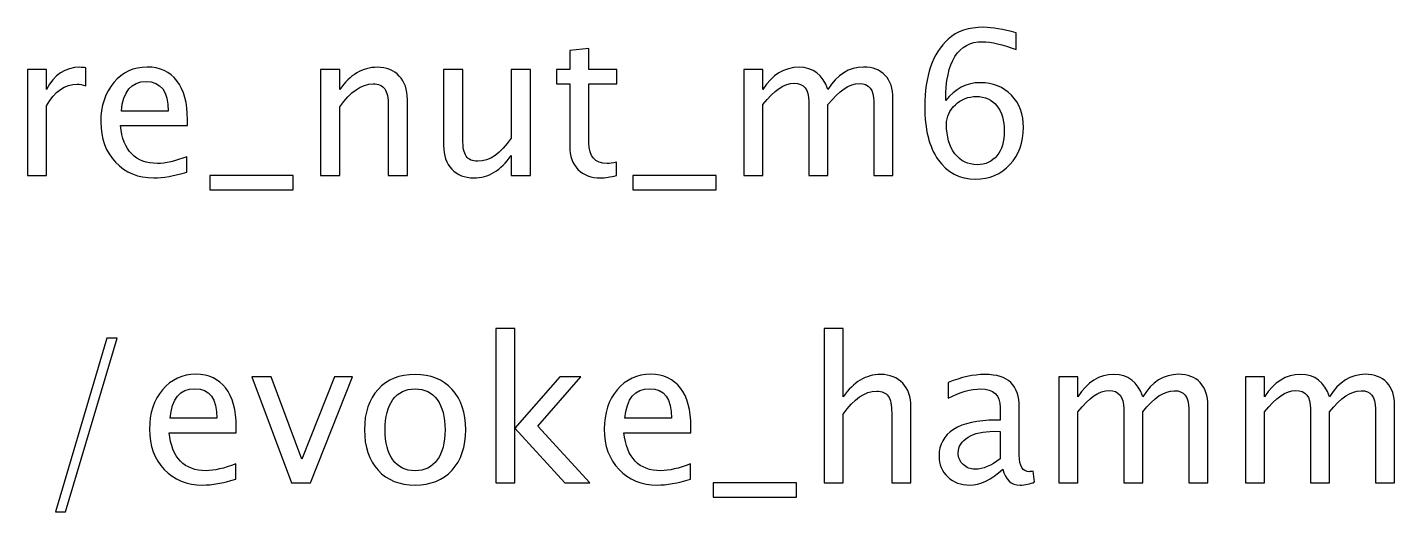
# Model space of a CAD drawing. Header units: centimetres. Extents: x -29.3 to 23.2, y -15.4 to 28.7.
# Drawn here: x -0.393 to 3.224, y 20.531 to 21.813 of the extents above; entities that cross this region are included whole.
import ezdxf

# ---------------------------------------------------------------- set-up
doc = ezdxf.new("R2010")
doc.units = ezdxf.units.CM
doc.header["$MEASUREMENT"] = 0
doc.layers.add('Layer 1', color=7, linetype='Continuous')

msp = doc.modelspace()

# ---------------------------------------------------------------- linework, layer by layer
at = {"layer": 'Layer 1'}
for points, knots in [([(2.03674, 21.6187), (2.06108, 21.65019), (2.09168, 21.66597), (2.12855, 21.66597), (2.12855, 21.66597), (2.16197, 21.66597), (2.18931, 21.65495), (2.21066, 21.63281), (2.21066, 21.63281), (2.23191, 21.61068), (2.24258, 21.58228), (2.24258, 21.54762), (2.24258, 21.54762), (2.24258, 21.50784), (2.23068, 21.47512), (2.20678, 21.44946), (2.20678, 21.44946), (2.18288, 21.42379), (2.15254, 21.41091), (2.11558, 21.41091), (2.11558, 21.41091), (2.0736, 21.41091), (2.04062, 21.42794), (2.01689, 21.46189), (2.01689, 21.46189), (1.99308, 21.49593), (1.98117, 21.54303), (1.98117, 21.60309), (1.98117, 21.60309), (1.98117, 21.68405), (2.00199, 21.74341), (2.04353, 21.78133), (2.04353, 21.78133), (2.06611, 21.80215), (2.09733, 21.81255), (2.1371, 21.81255), (2.1371, 21.81255), (2.16021, 21.81255), (2.18887, 21.80779), (2.22301, 21.79827), (2.22301, 21.79827), (2.22301, 21.79827), (2.22301, 21.75382), (2.22301, 21.75382), (2.22301, 21.75382), (2.18693, 21.76758), (2.1573, 21.77445), (2.13402, 21.77445), (2.13402, 21.77445), (2.06919, 21.77445), (2.03674, 21.72251), (2.03674, 21.6187)], [0, 0, 0, 0, 0.0714286, 0.0714286, 0.0714286, 0.0714286, 0.1428571, 0.1428571, 0.1428571, 0.1428571, 0.2142857, 0.2142857, 0.2142857, 0.2142857, 0.2857143, 0.2857143, 0.2857143, 0.2857143, 0.3571429, 0.3571429, 0.3571429, 0.3571429, 0.4285714, 0.4285714, 0.4285714, 0.4285714, 0.5, 0.5, 0.5, 0.5, 0.5714286, 0.5714286, 0.5714286, 0.5714286, 0.6428571, 0.6428571, 0.6428571, 0.6428571, 0.7142857, 0.7142857, 0.7142857, 0.7142857, 0.7857143, 0.7857143, 0.7857143, 0.7857143, 0.8571429, 0.8571429, 0.8571429, 0.8571429, 1, 1, 1, 1]), ([(1.16536, 21.42053), (1.14966, 21.41621), (1.13599, 21.41409), (1.12444, 21.41409), (1.12444, 21.41409), (1.09851, 21.41409), (1.07832, 21.4215), (1.06385, 21.43632), (1.06385, 21.43632), (1.0493, 21.45113), (1.04207, 21.47168), (1.04207, 21.49805), (1.04207, 21.49805), (1.04207, 21.49805), (1.04207, 21.6628), (1.04207, 21.6628), (1.04207, 21.6628), (1.04207, 21.6628), (1.00697, 21.6628), (1.00697, 21.6628), (1.00697, 21.6628), (1.00697, 21.6628), (1.00697, 21.7009), (1.00697, 21.7009), (1.00697, 21.7009), (1.00697, 21.7009), (1.04207, 21.7009), (1.04207, 21.7009), (1.04207, 21.7009), (1.04207, 21.7009), (1.04207, 21.75161), (1.04207, 21.75161), (1.04207, 21.75161), (1.04207, 21.75161), (1.09287, 21.75646), (1.09287, 21.75646), (1.09287, 21.75646), (1.09287, 21.75646), (1.09287, 21.7009), (1.09287, 21.7009), (1.09287, 21.7009), (1.09287, 21.7009), (1.16642, 21.7009), (1.16642, 21.7009), (1.16642, 21.7009), (1.16642, 21.7009), (1.16642, 21.6628), (1.16642, 21.6628), (1.16642, 21.6628), (1.16642, 21.6628), (1.09287, 21.6628), (1.09287, 21.6628), (1.09287, 21.6628), (1.09287, 21.6628), (1.09287, 21.50722), (1.09287, 21.50722), (1.09287, 21.50722), (1.09287, 21.47053), (1.10883, 21.45219), (1.14067, 21.45219), (1.14067, 21.45219), (1.14746, 21.45219), (1.15566, 21.45334), (1.16536, 21.45554), (1.16536, 21.45554), (1.16536, 21.45554), (1.16536, 21.42053), (1.16536, 21.42053)], [0, 0, 0, 0, 0.0555556, 0.0555556, 0.0555556, 0.0555556, 0.1111111, 0.1111111, 0.1111111, 0.1111111, 0.1666667, 0.1666667, 0.1666667, 0.1666667, 0.2222222, 0.2222222, 0.2222222, 0.2222222, 0.2777778, 0.2777778, 0.2777778, 0.2777778, 0.3333333, 0.3333333, 0.3333333, 0.3333333, 0.3888889, 0.3888889, 0.3888889, 0.3888889, 0.4444444, 0.4444444, 0.4444444, 0.4444444, 0.5, 0.5, 0.5, 0.5, 0.5555556, 0.5555556, 0.5555556, 0.5555556, 0.6111111, 0.6111111, 0.6111111, 0.6111111, 0.6666667, 0.6666667, 0.6666667, 0.6666667, 0.7222222, 0.7222222, 0.7222222, 0.7222222, 0.7777778, 0.7777778, 0.7777778, 0.7777778, 0.8333333, 0.8333333, 0.8333333, 0.8333333, 0.8888889, 0.8888889, 0.8888889, 0.8888889, 1, 1, 1, 1]), ([(-0.39288, 21.42044), (-0.39288, 21.42044), (-0.39288, 21.7009), (-0.39288, 21.7009), (-0.39288, 21.7009), (-0.39288, 21.7009), (-0.34208, 21.7009), (-0.34208, 21.7009), (-0.34208, 21.7009), (-0.34208, 21.7009), (-0.34208, 21.64789), (-0.34208, 21.64789), (-0.34208, 21.64789), (-0.32188, 21.68714), (-0.2926, 21.70672), (-0.25415, 21.70672), (-0.25415, 21.70672), (-0.24895, 21.70672), (-0.24348, 21.70628), (-0.23783, 21.7054), (-0.23783, 21.7054), (-0.23783, 21.7054), (-0.23783, 21.65786), (-0.23783, 21.65786), (-0.23783, 21.65786), (-0.24665, 21.66077), (-0.25441, 21.66227), (-0.26112, 21.66227), (-0.26112, 21.66227), (-0.2934, 21.66227), (-0.32038, 21.64322), (-0.34208, 21.60503), (-0.34208, 21.60503), (-0.34208, 21.60503), (-0.34208, 21.42044), (-0.34208, 21.42044), (-0.34208, 21.42044), (-0.34208, 21.42044), (-0.39288, 21.42044), (-0.39288, 21.42044)], [0, 0, 0, 0, 0.0909091, 0.0909091, 0.0909091, 0.0909091, 0.1818182, 0.1818182, 0.1818182, 0.1818182, 0.2727273, 0.2727273, 0.2727273, 0.2727273, 0.3636364, 0.3636364, 0.3636364, 0.3636364, 0.4545455, 0.4545455, 0.4545455, 0.4545455, 0.5454545, 0.5454545, 0.5454545, 0.5454545, 0.6363636, 0.6363636, 0.6363636, 0.6363636, 0.7272727, 0.7272727, 0.7272727, 0.7272727, 0.8181818, 0.8181818, 0.8181818, 0.8181818, 1, 1, 1, 1]), ([(0.02949, 21.42944), (-0.00464, 21.41921), (-0.03384, 21.41409), (-0.05818, 21.41409), (-0.05818, 21.41409), (-0.09972, 21.41409), (-0.1335, 21.42785), (-0.15951, 21.45528), (-0.15951, 21.45528), (-0.18553, 21.48271), (-0.19858, 21.51825), (-0.19858, 21.56199), (-0.19858, 21.56199), (-0.19858, 21.60441), (-0.18712, 21.63925), (-0.1641, 21.6665), (-0.1641, 21.6665), (-0.14108, 21.69367), (-0.11162, 21.70725), (-0.07573, 21.70725), (-0.07573, 21.70725), (-0.04177, 21.70725), (-0.01549, 21.69517), (0.00303, 21.671), (0.00303, 21.671), (0.02155, 21.64684), (0.03081, 21.61262), (0.03081, 21.56825), (0.03081, 21.56825), (0.03081, 21.56825), (0.03055, 21.55273), (0.03055, 21.55273), (0.03055, 21.55273), (0.03055, 21.55273), (-0.14673, 21.55273), (-0.14673, 21.55273), (-0.14673, 21.55273), (-0.13932, 21.4857), (-0.1066, 21.45219), (-0.04865, 21.45219), (-0.04865, 21.45219), (-0.0274, 21.45219), (-0.00138, 21.45819), (0.02949, 21.47018), (0.02949, 21.47018), (0.02949, 21.47018), (0.02949, 21.42944), (0.02949, 21.42944)], [0, 0, 0, 0, 0.0769231, 0.0769231, 0.0769231, 0.0769231, 0.1538462, 0.1538462, 0.1538462, 0.1538462, 0.2307692, 0.2307692, 0.2307692, 0.2307692, 0.3076923, 0.3076923, 0.3076923, 0.3076923, 0.3846154, 0.3846154, 0.3846154, 0.3846154, 0.4615385, 0.4615385, 0.4615385, 0.4615385, 0.5384615, 0.5384615, 0.5384615, 0.5384615, 0.6153846, 0.6153846, 0.6153846, 0.6153846, 0.6923077, 0.6923077, 0.6923077, 0.6923077, 0.7692308, 0.7692308, 0.7692308, 0.7692308, 0.8461538, 0.8461538, 0.8461538, 0.8461538, 1, 1, 1, 1]), ([(0.38307, 21.42044), (0.38307, 21.42044), (0.38307, 21.7009), (0.38307, 21.7009), (0.38307, 21.7009), (0.38307, 21.7009), (0.43387, 21.7009), (0.43387, 21.7009), (0.43387, 21.7009), (0.43387, 21.7009), (0.43387, 21.64789), (0.43387, 21.64789), (0.43387, 21.64789), (0.46077, 21.68714), (0.49376, 21.70672), (0.53274, 21.70672), (0.53274, 21.70672), (0.55726, 21.70672), (0.57675, 21.69905), (0.59112, 21.68361), (0.59112, 21.68361), (0.6055, 21.66827), (0.61273, 21.64754), (0.61273, 21.62161), (0.61273, 21.62161), (0.61273, 21.62161), (0.61273, 21.42044), (0.61273, 21.42044), (0.61273, 21.42044), (0.61273, 21.42044), (0.56193, 21.42044), (0.56193, 21.42044), (0.56193, 21.42044), (0.56193, 21.42044), (0.56193, 21.60503), (0.56193, 21.60503), (0.56193, 21.60503), (0.56193, 21.62585), (0.55884, 21.64066), (0.55276, 21.64948), (0.55276, 21.64948), (0.54658, 21.65839), (0.53644, 21.6628), (0.52224, 21.6628), (0.52224, 21.6628), (0.49102, 21.6628), (0.46156, 21.64243), (0.43387, 21.60168), (0.43387, 21.60168), (0.43387, 21.60168), (0.43387, 21.42044), (0.43387, 21.42044), (0.43387, 21.42044), (0.43387, 21.42044), (0.38307, 21.42044), (0.38307, 21.42044)], [0, 0, 0, 0, 0.0666667, 0.0666667, 0.0666667, 0.0666667, 0.1333333, 0.1333333, 0.1333333, 0.1333333, 0.2, 0.2, 0.2, 0.2, 0.2666667, 0.2666667, 0.2666667, 0.2666667, 0.3333333, 0.3333333, 0.3333333, 0.3333333, 0.4, 0.4, 0.4, 0.4, 0.4666667, 0.4666667, 0.4666667, 0.4666667, 0.5333333, 0.5333333, 0.5333333, 0.5333333, 0.6, 0.6, 0.6, 0.6, 0.6666667, 0.6666667, 0.6666667, 0.6666667, 0.7333333, 0.7333333, 0.7333333, 0.7333333, 0.8, 0.8, 0.8, 0.8, 0.8666667, 0.8666667, 0.8666667, 0.8666667, 1, 1, 1, 1]), ([(1.50245, 21.42044), (1.50245, 21.42044), (1.50245, 21.7009), (1.50245, 21.7009), (1.50245, 21.7009), (1.50245, 21.7009), (1.55325, 21.7009), (1.55325, 21.7009), (1.55325, 21.7009), (1.55325, 21.7009), (1.55325, 21.64789), (1.55325, 21.64789), (1.55325, 21.64789), (1.57803, 21.68714), (1.60978, 21.70672), (1.64868, 21.70672), (1.64868, 21.70672), (1.68616, 21.70672), (1.71165, 21.68714), (1.72523, 21.64789), (1.72523, 21.64789), (1.74931, 21.68749), (1.78071, 21.70725), (1.81925, 21.70725), (1.81925, 21.70725), (1.84385, 21.70725), (1.86299, 21.70002), (1.87666, 21.68547), (1.87666, 21.68547), (1.89033, 21.67091), (1.89721, 21.65054), (1.89721, 21.62435), (1.89721, 21.62435), (1.89721, 21.62435), (1.89721, 21.42044), (1.89721, 21.42044), (1.89721, 21.42044), (1.89721, 21.42044), (1.84641, 21.42044), (1.84641, 21.42044), (1.84641, 21.42044), (1.84641, 21.42044), (1.84641, 21.61597), (1.84641, 21.61597), (1.84641, 21.61597), (1.84641, 21.64789), (1.83371, 21.66386), (1.80831, 21.66386), (1.80831, 21.66386), (1.78194, 21.66386), (1.75425, 21.64525), (1.72523, 21.60794), (1.72523, 21.60794), (1.72523, 21.60794), (1.72523, 21.42044), (1.72523, 21.42044), (1.72523, 21.42044), (1.72523, 21.42044), (1.67443, 21.42044), (1.67443, 21.42044), (1.67443, 21.42044), (1.67443, 21.42044), (1.67443, 21.61614), (1.67443, 21.61614), (1.67443, 21.61614), (1.67443, 21.64834), (1.66155, 21.66439), (1.63571, 21.66439), (1.63571, 21.66439), (1.61005, 21.66439), (1.58253, 21.64569), (1.55325, 21.60821), (1.55325, 21.60821), (1.55325, 21.60821), (1.55325, 21.42044), (1.55325, 21.42044), (1.55325, 21.42044), (1.55325, 21.42044), (1.50245, 21.42044), (1.50245, 21.42044)], [0, 0, 0, 0, 0.047619, 0.047619, 0.047619, 0.047619, 0.0952381, 0.0952381, 0.0952381, 0.0952381, 0.1428571, 0.1428571, 0.1428571, 0.1428571, 0.1904762, 0.1904762, 0.1904762, 0.1904762, 0.2380952, 0.2380952, 0.2380952, 0.2380952, 0.2857143, 0.2857143, 0.2857143, 0.2857143, 0.3333333, 0.3333333, 0.3333333, 0.3333333, 0.3809524, 0.3809524, 0.3809524, 0.3809524, 0.4285714, 0.4285714, 0.4285714, 0.4285714, 0.4761905, 0.4761905, 0.4761905, 0.4761905, 0.5238095, 0.5238095, 0.5238095, 0.5238095, 0.5714286, 0.5714286, 0.5714286, 0.5714286, 0.6190476, 0.6190476, 0.6190476, 0.6190476, 0.6666667, 0.6666667, 0.6666667, 0.6666667, 0.7142857, 0.7142857, 0.7142857, 0.7142857, 0.7619048, 0.7619048, 0.7619048, 0.7619048, 0.8095238, 0.8095238, 0.8095238, 0.8095238, 0.8571429, 0.8571429, 0.8571429, 0.8571429, 0.9047619, 0.9047619, 0.9047619, 0.9047619, 1, 1, 1, 1]), ([(-0.14408, 21.59083), (-0.14408, 21.59083), (-0.02025, 21.59083), (-0.02025, 21.59083), (-0.02025, 21.59083), (-0.02025, 21.64304), (-0.03975, 21.66915), (-0.07864, 21.66915), (-0.07864, 21.66915), (-0.1178, 21.66915), (-0.13958, 21.64304), (-0.14408, 21.59083)], [0, 0, 0, 0, 0.25, 0.25, 0.25, 0.25, 0.5, 0.5, 0.5, 0.5, 1, 1, 1, 1]), ([(0.88719, 21.42044), (0.88719, 21.42044), (0.88719, 21.47318), (0.88719, 21.47318), (0.88719, 21.47318), (0.86012, 21.43376), (0.82722, 21.41409), (0.78859, 21.41409), (0.78859, 21.41409), (0.76407, 21.41409), (0.74458, 21.42176), (0.73012, 21.4372), (0.73012, 21.4372), (0.71557, 21.45263), (0.70834, 21.47336), (0.70834, 21.49955), (0.70834, 21.49955), (0.70834, 21.49955), (0.70834, 21.7009), (0.70834, 21.7009), (0.70834, 21.7009), (0.70834, 21.7009), (0.75914, 21.7009), (0.75914, 21.7009), (0.75914, 21.7009), (0.75914, 21.7009), (0.75914, 21.51613), (0.75914, 21.51613), (0.75914, 21.51613), (0.75914, 21.49505), (0.76222, 21.48015), (0.76831, 21.47133), (0.76831, 21.47133), (0.77448, 21.46242), (0.78471, 21.45801), (0.79909, 21.45801), (0.79909, 21.45801), (0.83013, 21.45801), (0.85959, 21.47838), (0.88719, 21.51922), (0.88719, 21.51922), (0.88719, 21.51922), (0.88719, 21.7009), (0.88719, 21.7009), (0.88719, 21.7009), (0.88719, 21.7009), (0.938, 21.7009), (0.938, 21.7009), (0.938, 21.7009), (0.938, 21.7009), (0.938, 21.42044), (0.938, 21.42044), (0.938, 21.42044), (0.938, 21.42044), (0.88719, 21.42044), (0.88719, 21.42044)], [0, 0, 0, 0, 0.0666667, 0.0666667, 0.0666667, 0.0666667, 0.1333333, 0.1333333, 0.1333333, 0.1333333, 0.2, 0.2, 0.2, 0.2, 0.2666667, 0.2666667, 0.2666667, 0.2666667, 0.3333333, 0.3333333, 0.3333333, 0.3333333, 0.4, 0.4, 0.4, 0.4, 0.4666667, 0.4666667, 0.4666667, 0.4666667, 0.5333333, 0.5333333, 0.5333333, 0.5333333, 0.6, 0.6, 0.6, 0.6, 0.6666667, 0.6666667, 0.6666667, 0.6666667, 0.7333333, 0.7333333, 0.7333333, 0.7333333, 0.8, 0.8, 0.8, 0.8, 0.8666667, 0.8666667, 0.8666667, 0.8666667, 1, 1, 1, 1]), ([(2.19178, 21.53756), (2.19178, 21.56587), (2.18526, 21.58828), (2.17212, 21.60477), (2.17212, 21.60477), (2.15898, 21.62126), (2.14098, 21.62946), (2.11814, 21.62946), (2.11814, 21.62946), (2.09636, 21.62946), (2.07775, 21.62223), (2.06223, 21.60768), (2.06223, 21.60768), (2.04662, 21.59321), (2.03885, 21.57575), (2.03885, 21.55538), (2.03885, 21.55538), (2.03885, 21.52328), (2.04626, 21.49752), (2.06099, 21.47812), (2.06099, 21.47812), (2.07581, 21.45872), (2.09539, 21.44902), (2.11973, 21.44902), (2.11973, 21.44902), (2.14187, 21.44902), (2.15942, 21.45695), (2.17238, 21.47283), (2.17238, 21.47283), (2.18535, 21.4887), (2.19178, 21.51031), (2.19178, 21.53756)], [0, 0, 0, 0, 0.1111111, 0.1111111, 0.1111111, 0.1111111, 0.2222222, 0.2222222, 0.2222222, 0.2222222, 0.3333333, 0.3333333, 0.3333333, 0.3333333, 0.4444444, 0.4444444, 0.4444444, 0.4444444, 0.5555556, 0.5555556, 0.5555556, 0.5555556, 0.6666667, 0.6666667, 0.6666667, 0.6666667, 0.7777778, 0.7777778, 0.7777778, 0.7777778, 1, 1, 1, 1]), ([(0.08991, 21.38234), (0.08991, 21.38234), (0.08991, 21.42044), (0.08991, 21.42044), (0.08991, 21.42044), (0.08991, 21.42044), (0.31004, 21.42044), (0.31004, 21.42044), (0.31004, 21.42044), (0.31004, 21.42044), (0.31004, 21.38234), (0.31004, 21.38234), (0.31004, 21.38234), (0.31004, 21.38234), (0.08991, 21.38234), (0.08991, 21.38234)], [0, 0, 0, 0, 0.2, 0.2, 0.2, 0.2, 0.4, 0.4, 0.4, 0.4, 0.6, 0.6, 0.6, 0.6, 1, 1, 1, 1]), ([(1.20929, 21.38234), (1.20929, 21.38234), (1.20929, 21.42044), (1.20929, 21.42044), (1.20929, 21.42044), (1.20929, 21.42044), (1.42942, 21.42044), (1.42942, 21.42044), (1.42942, 21.42044), (1.42942, 21.42044), (1.42942, 21.38234), (1.42942, 21.38234), (1.42942, 21.38234), (1.42942, 21.38234), (1.20929, 21.38234), (1.20929, 21.38234)], [0, 0, 0, 0, 0.2, 0.2, 0.2, 0.2, 0.4, 0.4, 0.4, 0.4, 0.6, 0.6, 0.6, 0.6, 1, 1, 1, 1]), ([(-0.31859, 20.53056), (-0.31859, 20.53056), (-0.1825, 20.98988), (-0.1825, 20.98988), (-0.1825, 20.98988), (-0.1825, 20.98988), (-0.15561, 20.98988), (-0.15561, 20.98988), (-0.15561, 20.98988), (-0.15561, 20.98988), (-0.29169, 20.53056), (-0.29169, 20.53056), (-0.29169, 20.53056), (-0.29169, 20.53056), (-0.31859, 20.53056), (-0.31859, 20.53056)], [0, 0, 0, 0, 0.2, 0.2, 0.2, 0.2, 0.4, 0.4, 0.4, 0.4, 0.6, 0.6, 0.6, 0.6, 1, 1, 1, 1]), ([(0.8463, 20.60729), (0.8463, 20.60729), (0.8463, 21.01528), (0.8463, 21.01528), (0.8463, 21.01528), (0.8463, 21.01528), (0.8971, 21.01528), (0.8971, 21.01528), (0.8971, 21.01528), (0.8971, 21.01528), (0.8971, 20.75167), (0.8971, 20.75167), (0.8971, 20.75167), (0.8971, 20.75167), (1.01616, 20.88775), (1.01616, 20.88775), (1.01616, 20.88775), (1.01616, 20.88775), (1.07102, 20.88775), (1.07102, 20.88775), (1.07102, 20.88775), (1.07102, 20.88775), (0.95725, 20.75687), (0.95725, 20.75687), (0.95725, 20.75687), (0.95725, 20.75687), (1.09483, 20.60729), (1.09483, 20.60729), (1.09483, 20.60729), (1.09483, 20.60729), (1.02939, 20.60729), (1.02939, 20.60729), (1.02939, 20.60729), (1.02939, 20.60729), (0.8971, 20.75114), (0.8971, 20.75114), (0.8971, 20.75114), (0.8971, 20.75114), (0.8971, 20.60729), (0.8971, 20.60729), (0.8971, 20.60729), (0.8971, 20.60729), (0.8463, 20.60729), (0.8463, 20.60729)], [0, 0, 0, 0, 0.0833333, 0.0833333, 0.0833333, 0.0833333, 0.1666667, 0.1666667, 0.1666667, 0.1666667, 0.25, 0.25, 0.25, 0.25, 0.3333333, 0.3333333, 0.3333333, 0.3333333, 0.4166667, 0.4166667, 0.4166667, 0.4166667, 0.5, 0.5, 0.5, 0.5, 0.5833333, 0.5833333, 0.5833333, 0.5833333, 0.6666667, 0.6666667, 0.6666667, 0.6666667, 0.75, 0.75, 0.75, 0.75, 0.8333333, 0.8333333, 0.8333333, 0.8333333, 1, 1, 1, 1]), ([(1.71503, 20.60729), (1.71503, 20.60729), (1.71503, 21.01528), (1.71503, 21.01528), (1.71503, 21.01528), (1.71503, 21.01528), (1.76583, 21.01528), (1.76583, 21.01528), (1.76583, 21.01528), (1.76583, 21.01528), (1.76583, 20.83474), (1.76583, 20.83474), (1.76583, 20.83474), (1.79273, 20.87399), (1.82572, 20.89357), (1.8647, 20.89357), (1.8647, 20.89357), (1.88922, 20.89357), (1.90871, 20.8859), (1.92308, 20.87046), (1.92308, 20.87046), (1.93746, 20.85512), (1.94469, 20.83439), (1.94469, 20.80846), (1.94469, 20.80846), (1.94469, 20.80846), (1.94469, 20.60729), (1.94469, 20.60729), (1.94469, 20.60729), (1.94469, 20.60729), (1.89389, 20.60729), (1.89389, 20.60729), (1.89389, 20.60729), (1.89389, 20.60729), (1.89389, 20.79188), (1.89389, 20.79188), (1.89389, 20.79188), (1.89389, 20.8127), (1.8908, 20.82751), (1.88472, 20.83633), (1.88472, 20.83633), (1.87854, 20.84524), (1.8684, 20.84965), (1.8542, 20.84965), (1.8542, 20.84965), (1.82298, 20.84965), (1.79352, 20.82928), (1.76583, 20.78853), (1.76583, 20.78853), (1.76583, 20.78853), (1.76583, 20.60729), (1.76583, 20.60729), (1.76583, 20.60729), (1.76583, 20.60729), (1.71503, 20.60729), (1.71503, 20.60729)], [0, 0, 0, 0, 0.0666667, 0.0666667, 0.0666667, 0.0666667, 0.1333333, 0.1333333, 0.1333333, 0.1333333, 0.2, 0.2, 0.2, 0.2, 0.2666667, 0.2666667, 0.2666667, 0.2666667, 0.3333333, 0.3333333, 0.3333333, 0.3333333, 0.4, 0.4, 0.4, 0.4, 0.4666667, 0.4666667, 0.4666667, 0.4666667, 0.5333333, 0.5333333, 0.5333333, 0.5333333, 0.6, 0.6, 0.6, 0.6, 0.6666667, 0.6666667, 0.6666667, 0.6666667, 0.7333333, 0.7333333, 0.7333333, 0.7333333, 0.8, 0.8, 0.8, 0.8, 0.8666667, 0.8666667, 0.8666667, 0.8666667, 1, 1, 1, 1]), ([(0.15837, 20.61629), (0.12424, 20.60606), (0.09504, 20.60094), (0.0707, 20.60094), (0.0707, 20.60094), (0.02916, 20.60094), (-0.00462, 20.6147), (-0.03063, 20.64213), (-0.03063, 20.64213), (-0.05665, 20.66956), (-0.0697, 20.7051), (-0.0697, 20.74884), (-0.0697, 20.74884), (-0.0697, 20.79126), (-0.05824, 20.8261), (-0.03522, 20.85335), (-0.03522, 20.85335), (-0.0122, 20.88052), (0.01726, 20.8941), (0.05315, 20.8941), (0.05315, 20.8941), (0.08711, 20.8941), (0.11339, 20.88202), (0.13191, 20.85785), (0.13191, 20.85785), (0.15043, 20.83369), (0.15969, 20.79947), (0.15969, 20.7551), (0.15969, 20.7551), (0.15969, 20.7551), (0.15943, 20.73958), (0.15943, 20.73958), (0.15943, 20.73958), (0.15943, 20.73958), (-0.01785, 20.73958), (-0.01785, 20.73958), (-0.01785, 20.73958), (-0.01044, 20.67255), (0.02228, 20.63904), (0.08023, 20.63904), (0.08023, 20.63904), (0.10148, 20.63904), (0.1275, 20.64504), (0.15837, 20.65703), (0.15837, 20.65703), (0.15837, 20.65703), (0.15837, 20.61629), (0.15837, 20.61629)], [0, 0, 0, 0, 0.0769231, 0.0769231, 0.0769231, 0.0769231, 0.1538462, 0.1538462, 0.1538462, 0.1538462, 0.2307692, 0.2307692, 0.2307692, 0.2307692, 0.3076923, 0.3076923, 0.3076923, 0.3076923, 0.3846154, 0.3846154, 0.3846154, 0.3846154, 0.4615385, 0.4615385, 0.4615385, 0.4615385, 0.5384615, 0.5384615, 0.5384615, 0.5384615, 0.6153846, 0.6153846, 0.6153846, 0.6153846, 0.6923077, 0.6923077, 0.6923077, 0.6923077, 0.7692308, 0.7692308, 0.7692308, 0.7692308, 0.8461538, 0.8461538, 0.8461538, 0.8461538, 1, 1, 1, 1]), ([(0.30575, 20.60729), (0.30575, 20.60729), (0.20132, 20.88775), (0.20132, 20.88775), (0.20132, 20.88775), (0.20132, 20.88775), (0.25212, 20.88775), (0.25212, 20.88775), (0.25212, 20.88775), (0.25212, 20.88775), (0.33353, 20.66982), (0.33353, 20.66982), (0.33353, 20.66982), (0.33353, 20.66982), (0.41969, 20.88775), (0.41969, 20.88775), (0.41969, 20.88775), (0.41969, 20.88775), (0.4675, 20.88775), (0.4675, 20.88775), (0.4675, 20.88775), (0.4675, 20.88775), (0.35663, 20.60729), (0.35663, 20.60729), (0.35663, 20.60729), (0.35663, 20.60729), (0.30575, 20.60729), (0.30575, 20.60729)], [0, 0, 0, 0, 0.125, 0.125, 0.125, 0.125, 0.25, 0.25, 0.25, 0.25, 0.375, 0.375, 0.375, 0.375, 0.5, 0.5, 0.5, 0.5, 0.625, 0.625, 0.625, 0.625, 0.75, 0.75, 0.75, 0.75, 1, 1, 1, 1]), ([(0.63287, 20.60094), (0.59168, 20.60094), (0.55905, 20.61408), (0.53506, 20.64036), (0.53506, 20.64036), (0.51098, 20.66665), (0.49899, 20.70236), (0.49899, 20.74743), (0.49899, 20.74743), (0.49899, 20.79241), (0.51098, 20.82804), (0.53506, 20.85424), (0.53506, 20.85424), (0.55905, 20.88043), (0.59168, 20.89357), (0.63287, 20.89357), (0.63287, 20.89357), (0.67405, 20.89357), (0.70668, 20.88043), (0.73067, 20.85424), (0.73067, 20.85424), (0.75475, 20.82804), (0.76675, 20.79241), (0.76675, 20.74743), (0.76675, 20.74743), (0.76675, 20.70236), (0.75475, 20.66665), (0.73067, 20.64036), (0.73067, 20.64036), (0.70668, 20.61408), (0.67405, 20.60094), (0.63287, 20.60094)], [0, 0, 0, 0, 0.1111111, 0.1111111, 0.1111111, 0.1111111, 0.2222222, 0.2222222, 0.2222222, 0.2222222, 0.3333333, 0.3333333, 0.3333333, 0.3333333, 0.4444444, 0.4444444, 0.4444444, 0.4444444, 0.5555556, 0.5555556, 0.5555556, 0.5555556, 0.6666667, 0.6666667, 0.6666667, 0.6666667, 0.7777778, 0.7777778, 0.7777778, 0.7777778, 1, 1, 1, 1]), ([(1.36145, 20.61629), (1.32732, 20.60606), (1.29812, 20.60094), (1.27378, 20.60094), (1.27378, 20.60094), (1.23224, 20.60094), (1.19846, 20.6147), (1.17245, 20.64213), (1.17245, 20.64213), (1.14643, 20.66956), (1.13338, 20.7051), (1.13338, 20.74884), (1.13338, 20.74884), (1.13338, 20.79126), (1.14484, 20.8261), (1.16786, 20.85335), (1.16786, 20.85335), (1.19088, 20.88052), (1.22034, 20.8941), (1.25623, 20.8941), (1.25623, 20.8941), (1.29019, 20.8941), (1.31647, 20.88202), (1.33499, 20.85785), (1.33499, 20.85785), (1.35351, 20.83369), (1.36277, 20.79947), (1.36277, 20.7551), (1.36277, 20.7551), (1.36277, 20.7551), (1.36251, 20.73958), (1.36251, 20.73958), (1.36251, 20.73958), (1.36251, 20.73958), (1.18523, 20.73958), (1.18523, 20.73958), (1.18523, 20.73958), (1.19264, 20.67255), (1.22536, 20.63904), (1.28331, 20.63904), (1.28331, 20.63904), (1.30456, 20.63904), (1.33058, 20.64504), (1.36145, 20.65703), (1.36145, 20.65703), (1.36145, 20.65703), (1.36145, 20.61629), (1.36145, 20.61629)], [0, 0, 0, 0, 0.0769231, 0.0769231, 0.0769231, 0.0769231, 0.1538462, 0.1538462, 0.1538462, 0.1538462, 0.2307692, 0.2307692, 0.2307692, 0.2307692, 0.3076923, 0.3076923, 0.3076923, 0.3076923, 0.3846154, 0.3846154, 0.3846154, 0.3846154, 0.4615385, 0.4615385, 0.4615385, 0.4615385, 0.5384615, 0.5384615, 0.5384615, 0.5384615, 0.6153846, 0.6153846, 0.6153846, 0.6153846, 0.6923077, 0.6923077, 0.6923077, 0.6923077, 0.7692308, 0.7692308, 0.7692308, 0.7692308, 0.8461538, 0.8461538, 0.8461538, 0.8461538, 1, 1, 1, 1]), ([(2.18802, 20.64301), (2.15751, 20.61496), (2.12814, 20.60094), (2.09992, 20.60094), (2.09992, 20.60094), (2.07672, 20.60094), (2.05741, 20.60817), (2.04215, 20.62272), (2.04215, 20.62272), (2.0268, 20.63728), (2.01913, 20.65562), (2.01913, 20.67776), (2.01913, 20.67776), (2.01913, 20.70836), (2.032, 20.73191), (2.05776, 20.74831), (2.05776, 20.74831), (2.08351, 20.76472), (2.12046, 20.77292), (2.16862, 20.77292), (2.16862, 20.77292), (2.16862, 20.77292), (2.18053, 20.77292), (2.18053, 20.77292), (2.18053, 20.77292), (2.18053, 20.77292), (2.18053, 20.8067), (2.18053, 20.8067), (2.18053, 20.8067), (2.18053, 20.83924), (2.16359, 20.85547), (2.12964, 20.85547), (2.12964, 20.85547), (2.10335, 20.85547), (2.0746, 20.84718), (2.04347, 20.8306), (2.04347, 20.8306), (2.04347, 20.8306), (2.04347, 20.8724), (2.04347, 20.8724), (2.04347, 20.8724), (2.07769, 20.88652), (2.10997, 20.89357), (2.14022, 20.89357), (2.14022, 20.89357), (2.17135, 20.89357), (2.19437, 20.88652), (2.2091, 20.87232), (2.2091, 20.87232), (2.22392, 20.85812), (2.23133, 20.83624), (2.23133, 20.8067), (2.23133, 20.8067), (2.23133, 20.8067), (2.23133, 20.67996), (2.23133, 20.67996), (2.23133, 20.67996), (2.23133, 20.65095), (2.24023, 20.63639), (2.25814, 20.63639), (2.25814, 20.63639), (2.26034, 20.63639), (2.26361, 20.63675), (2.26793, 20.63745), (2.26793, 20.63745), (2.26793, 20.63745), (2.27154, 20.60923), (2.27154, 20.60923), (2.27154, 20.60923), (2.25999, 20.60367), (2.24729, 20.60094), (2.23335, 20.60094), (2.23335, 20.60094), (2.20963, 20.60094), (2.19455, 20.61496), (2.18802, 20.64301)], [0, 0, 0, 0, 0.05, 0.05, 0.05, 0.05, 0.1, 0.1, 0.1, 0.1, 0.15, 0.15, 0.15, 0.15, 0.2, 0.2, 0.2, 0.2, 0.25, 0.25, 0.25, 0.25, 0.3, 0.3, 0.3, 0.3, 0.35, 0.35, 0.35, 0.35, 0.4, 0.4, 0.4, 0.4, 0.45, 0.45, 0.45, 0.45, 0.5, 0.5, 0.5, 0.5, 0.55, 0.55, 0.55, 0.55, 0.6, 0.6, 0.6, 0.6, 0.65, 0.65, 0.65, 0.65, 0.7, 0.7, 0.7, 0.7, 0.75, 0.75, 0.75, 0.75, 0.8, 0.8, 0.8, 0.8, 0.85, 0.85, 0.85, 0.85, 0.9, 0.9, 0.9, 0.9, 1, 1, 1, 1]), ([(2.33566, 20.60729), (2.33566, 20.60729), (2.33566, 20.88775), (2.33566, 20.88775), (2.33566, 20.88775), (2.33566, 20.88775), (2.38646, 20.88775), (2.38646, 20.88775), (2.38646, 20.88775), (2.38646, 20.88775), (2.38646, 20.83474), (2.38646, 20.83474), (2.38646, 20.83474), (2.41124, 20.87399), (2.44299, 20.89357), (2.48189, 20.89357), (2.48189, 20.89357), (2.51937, 20.89357), (2.54486, 20.87399), (2.55844, 20.83474), (2.55844, 20.83474), (2.58252, 20.87434), (2.61392, 20.8941), (2.65246, 20.8941), (2.65246, 20.8941), (2.67706, 20.8941), (2.6962, 20.88687), (2.70987, 20.87232), (2.70987, 20.87232), (2.72354, 20.85776), (2.73042, 20.83739), (2.73042, 20.8112), (2.73042, 20.8112), (2.73042, 20.8112), (2.73042, 20.60729), (2.73042, 20.60729), (2.73042, 20.60729), (2.73042, 20.60729), (2.67962, 20.60729), (2.67962, 20.60729), (2.67962, 20.60729), (2.67962, 20.60729), (2.67962, 20.80282), (2.67962, 20.80282), (2.67962, 20.80282), (2.67962, 20.83474), (2.66692, 20.85071), (2.64152, 20.85071), (2.64152, 20.85071), (2.61515, 20.85071), (2.58746, 20.8321), (2.55844, 20.79479), (2.55844, 20.79479), (2.55844, 20.79479), (2.55844, 20.60729), (2.55844, 20.60729), (2.55844, 20.60729), (2.55844, 20.60729), (2.50764, 20.60729), (2.50764, 20.60729), (2.50764, 20.60729), (2.50764, 20.60729), (2.50764, 20.80299), (2.50764, 20.80299), (2.50764, 20.80299), (2.50764, 20.83519), (2.49476, 20.85124), (2.46892, 20.85124), (2.46892, 20.85124), (2.44326, 20.85124), (2.41574, 20.83254), (2.38646, 20.79506), (2.38646, 20.79506), (2.38646, 20.79506), (2.38646, 20.60729), (2.38646, 20.60729), (2.38646, 20.60729), (2.38646, 20.60729), (2.33566, 20.60729), (2.33566, 20.60729)], [0, 0, 0, 0, 0.047619, 0.047619, 0.047619, 0.047619, 0.0952381, 0.0952381, 0.0952381, 0.0952381, 0.1428571, 0.1428571, 0.1428571, 0.1428571, 0.1904762, 0.1904762, 0.1904762, 0.1904762, 0.2380952, 0.2380952, 0.2380952, 0.2380952, 0.2857143, 0.2857143, 0.2857143, 0.2857143, 0.3333333, 0.3333333, 0.3333333, 0.3333333, 0.3809524, 0.3809524, 0.3809524, 0.3809524, 0.4285714, 0.4285714, 0.4285714, 0.4285714, 0.4761905, 0.4761905, 0.4761905, 0.4761905, 0.5238095, 0.5238095, 0.5238095, 0.5238095, 0.5714286, 0.5714286, 0.5714286, 0.5714286, 0.6190476, 0.6190476, 0.6190476, 0.6190476, 0.6666667, 0.6666667, 0.6666667, 0.6666667, 0.7142857, 0.7142857, 0.7142857, 0.7142857, 0.7619048, 0.7619048, 0.7619048, 0.7619048, 0.8095238, 0.8095238, 0.8095238, 0.8095238, 0.8571429, 0.8571429, 0.8571429, 0.8571429, 0.9047619, 0.9047619, 0.9047619, 0.9047619, 1, 1, 1, 1]), ([(2.82973, 20.60729), (2.82973, 20.60729), (2.82973, 20.88775), (2.82973, 20.88775), (2.82973, 20.88775), (2.82973, 20.88775), (2.88053, 20.88775), (2.88053, 20.88775), (2.88053, 20.88775), (2.88053, 20.88775), (2.88053, 20.83474), (2.88053, 20.83474), (2.88053, 20.83474), (2.90531, 20.87399), (2.93706, 20.89357), (2.97596, 20.89357), (2.97596, 20.89357), (3.01344, 20.89357), (3.03893, 20.87399), (3.05251, 20.83474), (3.05251, 20.83474), (3.07659, 20.87434), (3.10799, 20.8941), (3.14653, 20.8941), (3.14653, 20.8941), (3.17113, 20.8941), (3.19027, 20.88687), (3.20394, 20.87232), (3.20394, 20.87232), (3.21761, 20.85776), (3.22449, 20.83739), (3.22449, 20.8112), (3.22449, 20.8112), (3.22449, 20.8112), (3.22449, 20.60729), (3.22449, 20.60729), (3.22449, 20.60729), (3.22449, 20.60729), (3.17369, 20.60729), (3.17369, 20.60729), (3.17369, 20.60729), (3.17369, 20.60729), (3.17369, 20.80282), (3.17369, 20.80282), (3.17369, 20.80282), (3.17369, 20.83474), (3.16099, 20.85071), (3.13559, 20.85071), (3.13559, 20.85071), (3.10922, 20.85071), (3.08153, 20.8321), (3.05251, 20.79479), (3.05251, 20.79479), (3.05251, 20.79479), (3.05251, 20.60729), (3.05251, 20.60729), (3.05251, 20.60729), (3.05251, 20.60729), (3.00171, 20.60729), (3.00171, 20.60729), (3.00171, 20.60729), (3.00171, 20.60729), (3.00171, 20.80299), (3.00171, 20.80299), (3.00171, 20.80299), (3.00171, 20.83519), (2.98883, 20.85124), (2.96299, 20.85124), (2.96299, 20.85124), (2.93733, 20.85124), (2.90981, 20.83254), (2.88053, 20.79506), (2.88053, 20.79506), (2.88053, 20.79506), (2.88053, 20.60729), (2.88053, 20.60729), (2.88053, 20.60729), (2.88053, 20.60729), (2.82973, 20.60729), (2.82973, 20.60729)], [0, 0, 0, 0, 0.047619, 0.047619, 0.047619, 0.047619, 0.0952381, 0.0952381, 0.0952381, 0.0952381, 0.1428571, 0.1428571, 0.1428571, 0.1428571, 0.1904762, 0.1904762, 0.1904762, 0.1904762, 0.2380952, 0.2380952, 0.2380952, 0.2380952, 0.2857143, 0.2857143, 0.2857143, 0.2857143, 0.3333333, 0.3333333, 0.3333333, 0.3333333, 0.3809524, 0.3809524, 0.3809524, 0.3809524, 0.4285714, 0.4285714, 0.4285714, 0.4285714, 0.4761905, 0.4761905, 0.4761905, 0.4761905, 0.5238095, 0.5238095, 0.5238095, 0.5238095, 0.5714286, 0.5714286, 0.5714286, 0.5714286, 0.6190476, 0.6190476, 0.6190476, 0.6190476, 0.6666667, 0.6666667, 0.6666667, 0.6666667, 0.7142857, 0.7142857, 0.7142857, 0.7142857, 0.7619048, 0.7619048, 0.7619048, 0.7619048, 0.8095238, 0.8095238, 0.8095238, 0.8095238, 0.8571429, 0.8571429, 0.8571429, 0.8571429, 0.9047619, 0.9047619, 0.9047619, 0.9047619, 1, 1, 1, 1]), ([(-0.0152, 20.77768), (-0.0152, 20.77768), (0.10863, 20.77768), (0.10863, 20.77768), (0.10863, 20.77768), (0.10863, 20.82989), (0.08913, 20.856), (0.05024, 20.856), (0.05024, 20.856), (0.01108, 20.856), (-0.0107, 20.82989), (-0.0152, 20.77768)], [0, 0, 0, 0, 0.25, 0.25, 0.25, 0.25, 0.5, 0.5, 0.5, 0.5, 1, 1, 1, 1]), ([(0.63278, 20.63904), (0.65791, 20.63904), (0.67749, 20.64848), (0.69143, 20.66744), (0.69143, 20.66744), (0.70527, 20.68631), (0.71224, 20.71304), (0.71224, 20.74743), (0.71224, 20.74743), (0.71224, 20.78174), (0.70527, 20.80837), (0.69143, 20.82725), (0.69143, 20.82725), (0.67749, 20.84603), (0.65791, 20.85547), (0.63278, 20.85547), (0.63278, 20.85547), (0.60755, 20.85547), (0.58797, 20.84603), (0.57422, 20.82725), (0.57422, 20.82725), (0.56037, 20.80837), (0.55349, 20.78174), (0.55349, 20.74743), (0.55349, 20.74743), (0.55349, 20.71304), (0.56037, 20.68631), (0.57422, 20.66744), (0.57422, 20.66744), (0.58797, 20.64848), (0.60755, 20.63904), (0.63278, 20.63904)], [0, 0, 0, 0, 0.1111111, 0.1111111, 0.1111111, 0.1111111, 0.2222222, 0.2222222, 0.2222222, 0.2222222, 0.3333333, 0.3333333, 0.3333333, 0.3333333, 0.4444444, 0.4444444, 0.4444444, 0.4444444, 0.5555556, 0.5555556, 0.5555556, 0.5555556, 0.6666667, 0.6666667, 0.6666667, 0.6666667, 0.7777778, 0.7777778, 0.7777778, 0.7777778, 1, 1, 1, 1]), ([(1.18788, 20.77768), (1.18788, 20.77768), (1.31171, 20.77768), (1.31171, 20.77768), (1.31171, 20.77768), (1.31171, 20.82989), (1.29221, 20.856), (1.25332, 20.856), (1.25332, 20.856), (1.21416, 20.856), (1.19238, 20.82989), (1.18788, 20.77768)], [0, 0, 0, 0, 0.25, 0.25, 0.25, 0.25, 0.5, 0.5, 0.5, 0.5, 1, 1, 1, 1]), ([(2.18053, 20.6707), (2.18053, 20.6707), (2.18053, 20.74276), (2.18053, 20.74276), (2.18053, 20.74276), (2.18053, 20.74276), (2.16421, 20.74329), (2.16421, 20.74329), (2.16421, 20.74329), (2.13599, 20.74329), (2.11323, 20.73808), (2.09586, 20.72768), (2.09586, 20.72768), (2.07857, 20.71718), (2.06993, 20.70333), (2.06993, 20.68605), (2.06993, 20.68605), (2.06993, 20.67397), (2.07425, 20.66373), (2.08281, 20.65536), (2.08281, 20.65536), (2.09145, 20.64698), (2.10194, 20.64274), (2.11438, 20.64274), (2.11438, 20.64274), (2.13555, 20.64274), (2.15759, 20.65209), (2.18053, 20.6707)], [0, 0, 0, 0, 0.125, 0.125, 0.125, 0.125, 0.25, 0.25, 0.25, 0.25, 0.375, 0.375, 0.375, 0.375, 0.5, 0.5, 0.5, 0.5, 0.625, 0.625, 0.625, 0.625, 0.75, 0.75, 0.75, 0.75, 1, 1, 1, 1]), ([(1.42187, 20.56919), (1.42187, 20.56919), (1.42187, 20.60729), (1.42187, 20.60729), (1.42187, 20.60729), (1.42187, 20.60729), (1.642, 20.60729), (1.642, 20.60729), (1.642, 20.60729), (1.642, 20.60729), (1.642, 20.56919), (1.642, 20.56919), (1.642, 20.56919), (1.642, 20.56919), (1.42187, 20.56919), (1.42187, 20.56919)], [0, 0, 0, 0, 0.2, 0.2, 0.2, 0.2, 0.4, 0.4, 0.4, 0.4, 0.6, 0.6, 0.6, 0.6, 1, 1, 1, 1])]:
    msp.add_open_spline(points, degree=3, knots=knots, dxfattribs=at)

doc.saveas('drawing.dxf')
